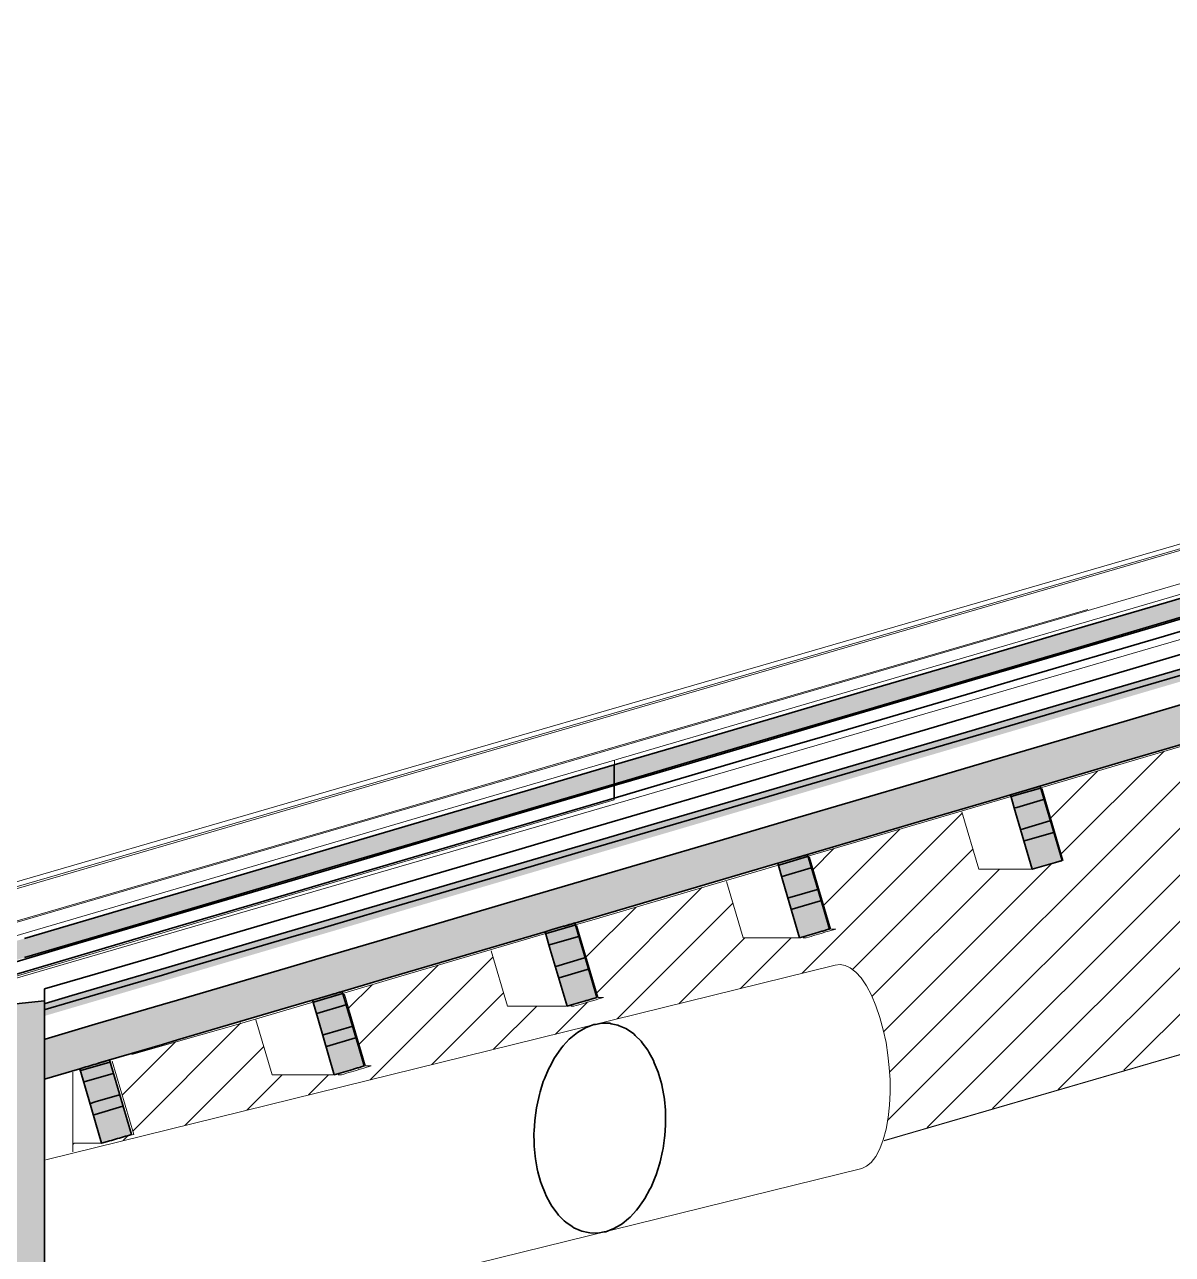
# Model space of a CAD drawing. Header units: millimetres. Extents: x 0 to 153524, y 0 to 59400.
# Drawn here: x 8758 to 10974, y 28755 to 31130 of the extents above; entities that cross this region are included whole.
import ezdxf

# ---------------------------------------------------------------- set-up
doc = ezdxf.new("R2010")
doc.units = ezdxf.units.MM
for name, color, linetype, lineweight in [('01_切断（構造・壁）', 7, 'Continuous', 35), ('05_断熱（仮）', 2, 'Continuous', 9), ('10_見えがかり', 7, 'Continuous', 13), ('12_見えがかり（ガラス）', 5, 'Continuous', 9), ('14_鏡面', 8, 'Continuous', 9)]:
    doc.layers.add(name, color=color, linetype=linetype, lineweight=lineweight)

msp = doc.modelspace()

# ---------------------------------------------------------------- hatches: boundary and pattern name
at = {"layer": '01_切断（構造・壁）'}
for points in [[(9896.7, 29663.4), (9896.7, 29683.9), (9896.7, 29700.4), (10037.6, 29741.9), (10223, 29796.5), (10388.4, 29845.2), (10593, 29905.5), (10758.4, 29954.1), (10963, 30014.4), (11128.5, 30063.1), (11333.1, 30123.4), (11498.5, 30172.1), (11703.1, 30232.4), (11868.6, 30281.1), (12073.2, 30341.4), (12232.1, 30388.1), (12420.6, 30443.7), (12420.6, 30423.2), (12420.6, 30406.7), (12232.1, 30351.1), (12073.2, 30304.4), (11868.6, 30244.1), (11703.1, 30195.4), (11498.5, 30135.1), (11333.1, 30086.4), (11128.5, 30026.1), (10963, 29977.4), (10758.4, 29917.1), (10593, 29868.5), (10388.4, 29808.2), (10223, 29759.5), (10037.6, 29704.9)], [(8057.5, 29143.2), (8057.5, 29158.8), (8146, 29184.9), (8268.8, 29221), (8368.6, 29250.4), (8577.8, 29312), (8758.4, 29365.2), (8967.6, 29426.8), (9148.2, 29480), (9357.5, 29541.6), (9538, 29594.8), (9735.9, 29653), (9896.7, 29700.4), (9896.7, 29683.3), (9896.7, 29663.4), (9735.9, 29616), (9538, 29557.8), (9357.5, 29504.6), (9148.2, 29443), (8967.6, 29389.8), (8758.4, 29328.2), (8577.8, 29275), (8368.6, 29213.4), (8268.8, 29184), (8146, 29147.9), (8057.5, 29121.8)], [(8643.1, 29228.6), (8797.2, 29244.8), (8797.2, 24300), (8566.4, 24300), (8521, 27550), (8521, 27570), (8566.4, 29206)]]:
    msp.add_hatch(color=7, dxfattribs=at).paths.add_polyline_path(points)
at = {"layer": '01_切断（構造・壁）', "true_color": 0xe9dcc4}
for points in [[(10714.7, 29658.3), (10715.8, 29658.6), (10716.5, 29658.8), (10717, 29658.9), (10717.3, 29659), (10717.5, 29659.1), (10717.7, 29659.2), (10717.9, 29659.2), (10718, 29659.2), (10718.1, 29659.3), (10718.2, 29659.3), (10718.3, 29659.3), (10718.4, 29659.4), (10718.5, 29659.4), (10718.6, 29659.4), (10718.7, 29659.5), (10718.8, 29659.5), (10718.9, 29659.5), (10719, 29659.5), (10719.1, 29659.6), (10719.2, 29659.6), (10751.8, 29548.7), (10761.5, 29515.7), (10761.4, 29515.6), (10761.3, 29515.6), (10761.2, 29515.6), (10761.1, 29515.6), (10761, 29515.5), (10760.9, 29515.5), (10760.8, 29515.5), (10760.7, 29515.4), (10760.6, 29515.4), (10760.5, 29515.4), (10760.4, 29515.3), (10760.3, 29515.3), (10760.2, 29515.3), (10760, 29515.2), (10759.9, 29515.2), (10759.6, 29515.1), (10759.3, 29515), (10758.9, 29514.9), (10758.2, 29514.7), (10757.1, 29514.4), (10754.9, 29513.7), (10748.4, 29511.8), (10703.9, 29498.8), (10671.6, 29608.8), (10661.6, 29642.7), (10705.6, 29655.6), (10712.4, 29657.6)], [(10674.3, 29618.4), (10669.2, 29616.9), (10662.7, 29639), (10674.3, 29642.4), (10720.3, 29655.9), (10726.8, 29633.8)], [(10681.3, 29575.5), (10739, 29592.4), (10745.5, 29570.3), (10687.8, 29553.4)], [(10251.8, 29522), (10253.6, 29522.5), (10255.5, 29523.1), (10257.3, 29523.6), (10259.1, 29524.1), (10260.9, 29524.7), (10262.8, 29525.2), (10264.6, 29525.7), (10266.4, 29526.3), (10268.3, 29526.8), (10270.1, 29527.3), (10302.6, 29416.6), (10312.4, 29383.4), (10310.5, 29382.9), (10308.7, 29382.3), (10306.8, 29381.8), (10304.9, 29381.2), (10303.1, 29380.7), (10301.2, 29380.1), (10299.4, 29379.6), (10297.5, 29379.1), (10295.7, 29378.5), (10293.8, 29378), (10292, 29377.4), (10290.1, 29376.9), (10267.9, 29370.4), (10254.7, 29366.5), (10222.5, 29476.3), (10212.4, 29510.4), (10226.2, 29514.5), (10248.2, 29520.9), (10250, 29521.4)], [(10220, 29484.6), (10213.5, 29506.7), (10216.6, 29507.6), (10271.2, 29523.7), (10277.7, 29501.6)], [(10232.2, 29443.2), (10240.3, 29445.6), (10289.8, 29460.2), (10296.3, 29438.1), (10240.3, 29421.6), (10238.7, 29421.1)], [(9859.5, 29250), (9857.7, 29249.5), (9855.8, 29249), (9854, 29248.4), (9852.1, 29247.9), (9850.3, 29247.3), (9848.4, 29246.8), (9846.6, 29246.3), (9844.7, 29245.7), (9842.9, 29245.2), (9841, 29244.6), (9818.8, 29238.1), (9805.6, 29234.2), (9773.4, 29343.8), (9763.3, 29378.2), (9777.2, 29382.2), (9799, 29388.7), (9800.9, 29389.2), (9802.7, 29389.7), (9804.5, 29390.3), (9806.3, 29390.8), (9808.2, 29391.3), (9810, 29391.9), (9811.8, 29392.4), (9813.6, 29392.9), (9815.5, 29393.5), (9817.3, 29394), (9819.1, 29394.5), (9820.9, 29395.1), (9820.9, 29395.1), (9853.4, 29284.5), (9863.2, 29251.1), (9861.4, 29250.6)], [(9778.5, 29354.6), (9770.9, 29352.3), (9764.4, 29374.4), (9822, 29391.4), (9828.5, 29369.3)], [(9783, 29310.9), (9840.7, 29327.9), (9847.1, 29305.8), (9844.8, 29305.1), (9789.5, 29288.8)], [(9351.7, 29256.9), (9353.6, 29257.5), (9355.4, 29258), (9357.2, 29258.5), (9359, 29259.1), (9360.8, 29259.6), (9362.7, 29260.1), (9364.5, 29260.7), (9366.3, 29261.2), (9368.1, 29261.7), (9369.9, 29262.3), (9371.8, 29262.8), (9404.2, 29152.4), (9414.1, 29118.9), (9412.2, 29118.3), (9410.4, 29117.8), (9408.5, 29117.2), (9406.7, 29116.7), (9404.8, 29116.2), (9403, 29115.6), (9401.1, 29115.1), (9399.3, 29114.5), (9397.4, 29114), (9395.6, 29113.5), (9393.7, 29112.9), (9391.9, 29112.4), (9369.7, 29105.9), (9356.4, 29102), (9324.3, 29211.4), (9314.1, 29245.9), (9328.1, 29250), (9349.9, 29256.4)], [(9329.2, 29222.3), (9321.7, 29220.1), (9315.2, 29242.2), (9372.9, 29259.1), (9379.3, 29237)], [(9333.9, 29178.6), (9337.2, 29179.6), (9391.5, 29195.6), (9398, 29173.5), (9340.4, 29156.5)], [(8888.3, 29120.5), (8892.1, 29121.6), (8895.9, 29122.7), (8899.7, 29123.8), (8903.5, 29124.9), (8907.3, 29126), (8911.1, 29127.2), (8914.9, 29128.3), (8918.8, 29129.4), (8922.6, 29130.5), (8948.3, 29043.2), (8964.9, 28986.6), (8961, 28985.5), (8957.2, 28984.3), (8953.3, 28983.2), (8949.5, 28982.1), (8945.6, 28980.9), (8941.8, 28979.8), (8937.9, 28978.7), (8934.1, 28977.6), (8930.3, 28976.4), (8926.5, 28975.3), (8922.6, 28974.2), (8918.8, 28973.1), (8907.2, 28969.7), (8882.4, 29054.2), (8864.9, 29113.6), (8876.9, 29117.1), (8880.7, 29118.2), (8884.5, 29119.4)], [(8896.9, 29095), (8872.5, 29087.8), (8866, 29109.9), (8923.7, 29126.9), (8930.2, 29104.8)], [(8948.8, 29041.3), (8894.8, 29025.4), (8891.2, 29024.3), (8884.7, 29046.4), (8894.8, 29049.4), (8942.3, 29063.4), (8948.3, 29043.2)]]:
    msp.add_hatch(color=8, dxfattribs=at).paths.add_polyline_path(points)
at = {"layer": '05_断熱（仮）', "true_color": 0xf3d98b}
for points in [[(17729.9, 31870.2), (17729.9, 31870.2), (17729.9, 31868.3), (17729.9, 31846.2), (17715.7, 31842), (17540.1, 31790.3), (17510.2, 31781.4), (17143.3, 31673.4), (17113.4, 31664.6), (16746.6, 31556.6), (16716.6, 31547.8), (16349.8, 31439.8), (16319.9, 31430.9), (15953.1, 31322.9), (15923.1, 31314.1), (15556.3, 31206.1), (15526.3, 31197.2), (15159.5, 31089.2), (15129.5, 31080.4), (14762.8, 30972.4), (14732.7, 30963.5), (14366, 30855.6), (14335.9, 30846.7), (13969.2, 30738.7), (13939.1, 30729.8), (13572.5, 30621.9), (13542.4, 30613), (13175.7, 30505), (13145.6, 30496.1), (12778.9, 30388.2), (12741.6, 30377.2), (12420.6, 30282.7), (12420.6, 30282.7), (12155.8, 30204.7), (12072.1, 30180), (11787.7, 30096.2), (11701, 30070.8), (11416.5, 29987), (11329.9, 29961.5), (11045.4, 29877.7), (10958.8, 29852.2), (10674.3, 29768.4), (10587.7, 29742.9), (10303.2, 29659.1), (10216.6, 29633.6), (9968.2, 29560.4), (9896.7, 29539.4), (9896.7, 29557.8), (9896.7, 29563.4), (9968.2, 29584.4), (10216.6, 29657.6), (10303.2, 29683.1), (10587.7, 29766.9), (10674.3, 29792.4), (10958.8, 29876.2), (11045.4, 29901.7), (11329.9, 29985.5), (11416.5, 30011), (11701, 30094.8), (11787.7, 30120.2), (12072.1, 30204), (12155.8, 30228.7), (12420.6, 30306.7), (12420.6, 30306.7), (12741.6, 30401.2), (12778.9, 30412.2), (13145.6, 30520.1), (13175.7, 30529), (13542.4, 30637), (13572.5, 30645.9), (13939.1, 30753.8), (13969.2, 30762.7), (14335.9, 30870.7), (14366, 30879.6), (14732.7, 30987.5), (14762.8, 30996.4), (15129.5, 31104.4), (15159.5, 31113.2), (15526.3, 31221.2), (15556.3, 31230.1), (15923.1, 31338.1), (15953.1, 31346.9), (16319.9, 31454.9), (16349.8, 31463.8), (16716.6, 31571.8), (16746.6, 31580.6), (17113.4, 31688.6), (17143.3, 31697.4), (17510.2, 31805.4), (17540.1, 31814.3), (17715.7, 31866), (17729.2, 31870), (17696.9, 31860.4), (17579.9, 31826), (17579.9, 31834.8), (17579.9, 31853.9), (17588.6, 31856.5), (17729.9, 31898.2)], [(8918.8, 29129.4), (8922.6, 29130.5), (8923.7, 29126.9), (8866, 29109.9), (8865, 29113.6), (8797.2, 29093.7), (8797.2, 29108.6), (8797.2, 29114.3), (8797.2, 29117.7), (8797.2, 29170.7), (8894.8, 29199.4), (9024.4, 29237.5), (9053.7, 29246.2), (9272.2, 29310.5), (9337.2, 29329.6), (9449.3, 29362.7), (9695.2, 29435), (9844.8, 29479.1), (10090.6, 29551.5), (10240.3, 29595.6), (10486.1, 29667.9), (10635.9, 29712.1), (10881.5, 29784.4), (11031.4, 29828.6), (11276.9, 29900.8), (11427, 29945.1), (11672.4, 30017.3), (11822.5, 30061.5), (12067.8, 30133.7), (12218.1, 30178), (12463.2, 30250.2), (12613.6, 30294.5), (12858.7, 30366.6), (13009.1, 30411), (13254.1, 30483.1), (13404.7, 30527.5), (13649.5, 30599.5), (13800.2, 30643.9), (14045, 30716), (14195.8, 30760.4), (14440.4, 30832.4), (14591.3, 30876.9), (14835.8, 30948.8), (14986.9, 30993.4), (15231.2, 31065.3), (15382.4, 31109.9), (15626.7, 31181.7), (15777.9, 31226.3), (16022.1, 31298.2), (16173.5, 31342.8), (16417.5, 31414.6), (16569, 31459.3), (16812.9, 31531.1), (16964.6, 31575.8), (17208.4, 31647.5), (17360.1, 31692.3), (17588.6, 31759.5), (17729.9, 31801.2), (17729.9, 31748.2), (17729.9, 31743.4), (17729.9, 31738.9), (17729.9, 31724.2), (17729.9, 31724.2), (17729.9, 31757.1), (17729.9, 31760.2), (17696.9, 31750.4), (17579.9, 31716), (17579.9, 31684.8), (17579.9, 31679.9), (17440.7, 31639), (17444.3, 31640), (17450.5, 31641.8), (17452.5, 31642.4), (17453.6, 31642.7), (17454.2, 31642.9), (17454.6, 31643), (17454.9, 31643.1), (17455.1, 31643.2), (17455.3, 31643.3), (17455.4, 31643.3), (17455.5, 31643.3), (17455.6, 31643.4), (17455.7, 31643.4), (17455.8, 31643.4), (17455.9, 31643.4), (17456, 31643.5), (17456.1, 31643.5), (17456.2, 31643.5), (17456.3, 31643.5), (17456.4, 31643.6), (17456.5, 31643.6), (17456.6, 31643.6), (17456.7, 31643.7), (17457.7, 31640), (17400.2, 31623.1), (17399.1, 31626.7), (17360.1, 31615.3), (17208.4, 31570.5), (16981.5, 31503.8), (16985, 31504.8), (16986.8, 31505.3), (16988.7, 31505.9), (16990.6, 31506.4), (16992.5, 31507), (16994.3, 31507.5), (16996.2, 31508.1), (16998.1, 31508.6), (17000, 31509.2), (17001.9, 31509.7), (17003.7, 31510.3), (17005.6, 31510.8), (17007.5, 31511.4), (17008.6, 31507.7), (16951, 31490.8), (16949.9, 31494.5), (16812.9, 31454.1), (16569, 31382.3), (16537.5, 31373), (16545.8, 31375.4), (16552.1, 31377.3), (16554.2, 31377.9), (16555.2, 31378.2), (16555.8, 31378.4), (16556.2, 31378.5), (16556.5, 31378.6), (16556.8, 31378.7), (16556.9, 31378.7), (16557.1, 31378.7), (16557.2, 31378.8), (16557.3, 31378.8), (16557.4, 31378.8), (16557.5, 31378.9), (16557.6, 31378.9), (16557.7, 31378.9), (16557.8, 31378.9), (16557.9, 31379), (16558, 31379), (16558.1, 31379), (16558.2, 31379.1), (16558.2, 31379.1), (16558.3, 31379.1), (16559.4, 31375.5), (16501.8, 31358.5), (16500.8, 31362.2), (16417.5, 31337.6), (16173.5, 31265.8), (16099.5, 31244), (16102.9, 31245), (16105, 31245.6), (16106, 31245.9), (16106.6, 31246.1), (16107.1, 31246.2), (16107.4, 31246.3), (16107.6, 31246.4), (16107.8, 31246.4), (16107.9, 31246.5), (16108, 31246.5), (16108.1, 31246.5), (16108.2, 31246.6), (16108.3, 31246.6), (16108.4, 31246.6), (16108.5, 31246.6), (16108.6, 31246.7), (16108.7, 31246.7), (16108.8, 31246.7), (16108.9, 31246.8), (16109, 31246.8), (16109.1, 31246.8), (16109.2, 31246.8), (16110.2, 31243.2), (16052.7, 31226.2), (16051.6, 31229.9), (16022.1, 31221.2), (15777.9, 31149.3), (15660, 31114.6), (15661.1, 31110.9), (15603.5, 31094), (15602.5, 31097.6), (15382.4, 31032.9), (15231.2, 30988.3), (15210.9, 30982.3), (15211.9, 30978.7), (15159.5, 30963.2), (15154.4, 30961.7), (15153.3, 30965.4), (14986.9, 30916.4), (14835.8, 30871.8), (14759.7, 30849.4), (14759.8, 30849.5), (14760.1, 30849.6), (14760.3, 30849.6), (14760.4, 30849.7), (14760.5, 30849.7), (14760.6, 30849.7), (14760.7, 30849.7), (14760.8, 30849.8), (14760.9, 30849.8), (14761, 30849.8), (14761.1, 30849.9), (14761.2, 30849.9), (14761.3, 30849.9), (14761.4, 30849.9), (14761.5, 30850), (14761.6, 30850), (14761.7, 30850), (14762.8, 30846.4), (14732.7, 30837.5), (14705.2, 30829.4), (14704.1, 30833.1), (14591.3, 30799.9), (14440.4, 30755.4), (14300.4, 30714.2), (14301.4, 30714.5), (14303.2, 30715), (14305.1, 30715.6), (14307, 30716.1), (14308.8, 30716.7), (14310.7, 30717.2), (14312.5, 30717.8), (14313.6, 30714.1), (14256, 30697.2), (14254.9, 30700.8), (14195.8, 30683.4), (14045, 30639), (13841.2, 30579), (13850.3, 30581.7), (13856.8, 30583.6), (13859, 30584.2), (13860.1, 30584.5), (13860.8, 30584.7), (13861.2, 30584.9), (13861.5, 30584.9), (13861.5, 30584.9), (13861.7, 30585), (13861.9, 30585.1), (13862.1, 30585.1), (13862.2, 30585.1), (13862.3, 30585.2), (13862.4, 30585.2), (13862.5, 30585.2), (13862.6, 30585.3), (13862.7, 30585.3), (13862.8, 30585.3), (13862.9, 30585.3), (13863, 30585.4), (13863.1, 30585.4), (13863.2, 30585.4), (13863.3, 30585.5), (13863.4, 30585.5), (13864.4, 30581.8), (13806.9, 30564.9), (13805.8, 30568.6), (13800.2, 30566.9), (13649.5, 30522.5), (13404.7, 30450.5), (13389.4, 30446), (13392, 30446.7), (13393.8, 30447.3), (13395.7, 30447.8), (13397.5, 30448.3), (13399.4, 30448.9), (13401.2, 30449.4), (13403.1, 30450), (13405, 30450.5), (13406.8, 30451.1), (13408.7, 30451.6), (13410.5, 30452.1), (13412.4, 30452.7), (13414.2, 30453.2), (13415.3, 30449.6), (13357.7, 30432.6), (13356.6, 30436.3), (13254.1, 30406.1), (13009.1, 30334), (12951.3, 30316.9), (12951.8, 30317.1), (12958.4, 30319), (12960.6, 30319.7), (12961.7, 30320), (12962.4, 30320.2), (12962.8, 30320.3), (12963.2, 30320.4), (12963.4, 30320.5), (12963.6, 30320.5), (12963.7, 30320.6), (12963.8, 30320.6), (12963.9, 30320.6), (12964, 30320.7), (12964.1, 30320.7), (12964.2, 30320.7), (12964.3, 30320.7), (12964.4, 30320.8), (12964.5, 30320.8), (12964.6, 30320.8), (12964.7, 30320.9), (12964.8, 30320.9), (12964.9, 30320.9), (12965, 30321), (12966.1, 30317.3), (12908.5, 30300.3), (12907.5, 30304), (12858.7, 30289.6), (12613.6, 30217.5), (12513.3, 30187.9), (12514, 30188.1), (12515.9, 30188.7), (12517, 30185), (12459.4, 30168.1), (12458.3, 30171.7), (12218.1, 30101), (12067.8, 30056.7), (12066.7, 30056.4), (12067.8, 30052.8), (12010.2, 30035.8), (12009.1, 30039.5), (11822.5, 29984.5), (11672.4, 29940.3), (11617.6, 29924.1), (11618.6, 29920.5), (11561, 29903.5), (11560, 29907.2), (11427, 29868.1), (11276.9, 29823.8), (11160.3, 29789.5), (11161.6, 29789.9), (11163.9, 29790.5), (11165, 29790.9), (11165.7, 29791.1), (11166.1, 29791.2), (11166.5, 29791.3), (11166.7, 29791.4), (11166.9, 29791.4), (11167, 29791.5), (11167.2, 29791.5), (11167.3, 29791.5), (11167.4, 29791.6), (11167.5, 29791.6), (11167.6, 29791.6), (11167.7, 29791.7), (11167.8, 29791.7), (11167.9, 29791.7), (11168, 29791.8), (11168.1, 29791.8), (11168.2, 29791.8), (11168.3, 29791.8), (11168.4, 29791.9), (11169.5, 29788.2), (11111.9, 29771.2), (11110.8, 29774.9), (11031.4, 29751.6), (10881.5, 29707.4), (10700.9, 29654.2), (10705.6, 29655.6), (10712.4, 29657.6), (10714.7, 29658.3), (10715.8, 29658.6), (10716.5, 29658.8), (10717, 29658.9), (10717.3, 29659), (10717.5, 29659.1), (10717.7, 29659.2), (10717.9, 29659.2), (10718, 29659.2), (10718.1, 29659.3), (10718.2, 29659.3), (10718.3, 29659.3), (10718.4, 29659.4), (10718.5, 29659.4), (10718.6, 29659.4), (10718.7, 29659.5), (10718.8, 29659.5), (10718.9, 29659.5), (10719, 29659.5), (10719.1, 29659.6), (10719.2, 29659.6), (10720.3, 29655.9), (10674.3, 29642.4), (10662.7, 29639), (10661.6, 29642.7), (10635.9, 29635.1), (10486.1, 29590.9), (10241.5, 29519), (10248.2, 29520.9), (10250, 29521.4), (10251.8, 29522), (10253.6, 29522.5), (10255.5, 29523.1), (10257.3, 29523.6), (10259.1, 29524.1), (10260.9, 29524.7), (10262.8, 29525.2), (10264.6, 29525.7), (10266.4, 29526.3), (10268.3, 29526.8), (10270.1, 29527.3), (10271.2, 29523.7), (10216.6, 29507.6), (10213.5, 29506.7), (10212.5, 29510.4), (10090.6, 29474.5), (9844.8, 29402.1), (9803.1, 29389.8), (9804.5, 29390.3), (9806.3, 29390.8), (9808.2, 29391.3), (9810, 29391.9), (9811.8, 29392.4), (9813.6, 29392.9), (9815.5, 29393.5), (9817.3, 29394), (9819.1, 29394.5), (9820.9, 29395.1), (9820.9, 29395.1), (9822, 29391.4), (9764.4, 29374.4), (9763.3, 29378.1), (9695.2, 29358), (9449.3, 29285.7), (9365.2, 29260.9), (9366.3, 29261.2), (9368.1, 29261.7), (9369.9, 29262.3), (9371.8, 29262.8), (9372.9, 29259.1), (9315.2, 29242.2), (9314.1, 29245.8), (9272.2, 29233.5), (9053.7, 29169.2), (9024.4, 29160.5), (8900.5, 29124.1), (8903.5, 29124.9), (8907.3, 29126), (8911.1, 29127.2), (8914.9, 29128.3)], [(10681.3, 29575.5), (10671.6, 29608.8), (10669.2, 29616.9), (10674.3, 29618.4), (10726.8, 29633.8), (10739, 29592.4)], [(9042.7, 29311.9), (9209.2, 29361), (9402, 29417.7), (9568.5, 29466.8), (9750, 29520.2), (9896.7, 29563.4), (9896.7, 29552.3), (9896.7, 29539.4), (9750, 29496.2), (9568.5, 29442.8), (9402, 29393.7), (9209.2, 29337), (9042.7, 29287.9), (8849.8, 29231.1), (8797.2, 29215.6), (8797.2, 29239.6), (8849.8, 29255.1)], [(10240.3, 29445.6), (10232.2, 29443.2), (10222.5, 29476.3), (10220, 29484.6), (10277.7, 29501.6), (10289.8, 29460.2)], [(9783, 29310.9), (9773.4, 29343.8), (9770.9, 29352.3), (9828.5, 29369.3), (9840.7, 29327.9)], [(9337.2, 29179.6), (9333.9, 29178.6), (9324.3, 29211.4), (9321.7, 29220.1), (9379.3, 29237), (9391.5, 29195.6)], [(8894.8, 29049.4), (8884.7, 29046.4), (8882.4, 29054.2), (8872.5, 29087.8), (8930.2, 29104.8), (8942.3, 29063.4)]]:
    msp.add_hatch(color=8, dxfattribs=at).paths.add_polyline_path(points)
at = {"layer": '14_鏡面', "true_color": 0xdce5ee}
h = msp.add_hatch(dxfattribs=at)
h.set_pattern_fill('ANSI31', scale=20)
h.paths.add_polyline_path([(17763.6, 31112.3), (16215.1, 30661.9), (15516.1, 30458.7), (15516.1, 31038), (15486.1, 31038), (15486.1, 30449.9), (14666.6, 30211.6), (13118.2, 29761.3), (11569.7, 29310.9), (10415.6, 28975.3), (10425.7, 29019.2), (10429.4, 29067.5), (10427.8, 29115.7), (10421.5, 29164), (10409.8, 29212.6), (10393.3, 29255.9), (10383.6, 29274), (10373.4, 29288.9), (10362.9, 29300.4), (10352.5, 29308.5), (10342.4, 29313.3), (10332.8, 29314.9), (10323.4, 29313.6), (8851.6, 28950.9), (8851.6, 28969.7), (8911.6, 28969.7), (8969.1, 28986.6), (8927, 29130.3), (9204.5, 29210.2), (9236.2, 29102), (9370.2, 29102), (9427.8, 29118.9), (9416.6, 29118.9), (9375.3, 29259.8), (9658.9, 29343.5), (9690.9, 29234.2), (9818.6, 29234.2), (9876.3, 29251.1), (9865.6, 29251.1), (9824.3, 29392.2), (10113.2, 29477.4), (10145.7, 29366.5), (10267.1, 29366.5), (10324.8, 29383.4), (10314.7, 29383.4), (10273.3, 29524.6), (10567.5, 29611.4), (10600.5, 29498.8), (10706.1, 29498.8), (10763.7, 29515.7), (10722.3, 29657.1), (11021.8, 29745.4), (11055.3, 29631.1), (11155.1, 29631.1), (11212.7, 29647.9), (11171.3, 29789.5), (11476.1, 29879.4), (11510, 29763.3), (11612.7, 29763.3), (11670.3, 29780.2), (11661.7, 29780.2), (11620.2, 29921.9), (11930.3, 30013.3), (11964.8, 29895.6), (12061.2, 29895.6), (12118.8, 29912.5), (12110.8, 29912.5), (12069.2, 30054.2), (12384.6, 30147.3), (12419.6, 30027.9), (12509.7, 30027.9), (12567.3, 30044.7), (12559.8, 30044.7), (12518.2, 30186.7), (12838.9, 30281.3), (12874.4, 30160.1), (12951.2, 30160.1), (13008.8, 30177), (12967.2, 30319.1), (13293.1, 30415.2), (13329.1, 30292.4), (13400.2, 30292.4), (13457.8, 30309.3), (13416.2, 30451.5), (13747.4, 30549.2), (13783.9, 30424.7), (13849.3, 30424.7), (13906.9, 30441.5), (13865.2, 30583.9), (14201.7, 30683.2), (14238.6, 30556.9), (14303.7, 30556.9), (14361.3, 30573.8), (14355.9, 30573.8), (14314.2, 30716.3), (14655.9, 30817.1), (14693.4, 30689.2), (14747.4, 30689.2), (14805, 30706.1), (14763.2, 30848.8), (15110.2, 30951.1), (15148.2, 30821.5), (15200.8, 30821.5), (15258.4, 30838.4), (15254, 30838.4), (15212.2, 30981.1), (15564.5, 31085.1), (15602.9, 30953.8), (15649.3, 30953.8), (15706.9, 30970.6), (15703, 30970.6), (15661.2, 31113.5), (16018.7, 31219), (16057.7, 31086), (16094.5, 31086), (16152.1, 31102.9), (16110.2, 31246), (16473, 31353), (16512.4, 31218.3), (16543.5, 31218.3), (16601.1, 31235.2), (16559.2, 31378.4), (16927.2, 31486.9), (16967.2, 31350.6), (16994.9, 31350.6), (17052.5, 31367.4), (17050.2, 31367.4), (17008.2, 31510.8), (17381.5, 31620.9), (17421.9, 31482.8), (17443.4, 31482.8), (17501, 31499.7), (17499.2, 31499.7), (17457.2, 31643.2), (17729.9, 31723.6), (17730.6, 31725.6), (17730.6, 31723.4), (17763.6, 31733)])

# ---------------------------------------------------------------- linework, layer by layer
at = {"layer": '01_切断（構造・壁）'}
for points in [[(10303.2, 29780.1), (10587.7, 29863.9), (10674.3, 29889.4), (10958.8, 29973.2), (11045.4, 29998.7), (11329.9, 30082.5), (11416.5, 30108), (11701, 30191.8), (11787.7, 30217.2), (12072.1, 30301), (12155.8, 30325.7), (12420.6, 30403.7), (12420.6, 30403.7), (12741.6, 30498.2), (12778.9, 30509.2), (13145.6, 30617.1), (13175.7, 30626), (13542.4, 30734), (13572.5, 30742.9), (13939.1, 30850.8), (13969.2, 30859.7), (14335.9, 30967.7), (14366, 30976.6), (14732.7, 31084.5)], [(10303.2, 29683.1), (10587.7, 29766.9), (10674.3, 29792.4), (10958.8, 29876.2), (11045.4, 29901.7), (11329.9, 29985.5), (11416.5, 30011), (11701, 30094.8), (11787.7, 30120.2), (12072.1, 30204), (12155.8, 30228.7), (12420.6, 30306.7), (12420.6, 30306.7), (12741.6, 30401.2), (12778.9, 30412.2), (13145.6, 30520.1), (13175.7, 30529), (13542.4, 30637), (13572.5, 30645.9), (13939.1, 30753.8), (13969.2, 30762.7), (14335.9, 30870.7), (14366, 30879.6), (14732.7, 30987.5)], [(9896.7, 29663.4), (9896.7, 29683.9), (9896.7, 29700.4), (10037.6, 29741.9), (10223, 29796.5), (10388.4, 29845.2), (10593, 29905.5), (10758.4, 29954.1), (10963, 30014.4), (11128.5, 30063.1)], [(11128.5, 30026.1), (10963, 29977.4), (10758.4, 29917.1), (10593, 29868.5), (10388.4, 29808.2), (10223, 29759.5), (10037.6, 29704.9), (9896.7, 29663.4)], [(11045.4, 29974.7), (10958.8, 29949.2), (10674.3, 29865.4), (10587.7, 29839.9), (10303.2, 29756.1), (10216.6, 29730.6), (9968.2, 29657.4), (9896.7, 29636.4), (9896.7, 29654.8), (9896.7, 29660.4), (9968.2, 29681.4), (10216.6, 29754.6), (10303.2, 29780.1)], [(8907.3, 29126), (8911.1, 29127.2), (8914.9, 29128.3), (8918.8, 29129.4), (8922.6, 29130.5), (8948.3, 29043.2), (8964.9, 28986.6), (8961, 28985.5), (8957.2, 28984.3), (8953.3, 28983.2), (8949.5, 28982.1), (8945.6, 28980.9), (8941.8, 28979.8), (8937.9, 28978.7), (8934.1, 28977.6), (8930.3, 28976.4), (8926.5, 28975.3), (8922.6, 28974.2), (8918.8, 28973.1), (8907.2, 28969.7), (8882.4, 29054.2), (8865, 29113.6), (8797.2, 29093.7), (8797.2, 29108.6), (8797.2, 29117.7), (8797.2, 29211.3), (8797.2, 29267.7), (8894.8, 29296.4), (9024.4, 29334.5), (9053.7, 29343.2), (9272.2, 29407.5), (9337.2, 29426.6), (9449.3, 29459.7), (9695.2, 29532), (9844.8, 29576.1), (10090.6, 29648.5), (10240.3, 29692.6), (10486.1, 29764.9), (10635.9, 29809.1), (10881.5, 29881.4), (11031.4, 29925.6)], [(8798.2, 29227.9), (8894.8, 29256.4), (9024.4, 29294.5), (9053.7, 29303.2), (9272.2, 29367.5), (9337.2, 29386.6), (9449.3, 29419.7), (9695.2, 29492), (9844.8, 29536.1), (10090.6, 29608.5), (10240.3, 29652.6), (10486.1, 29724.9), (10635.9, 29769.1), (10881.5, 29841.4), (11031.4, 29885.6)], [(8798.2, 29170.9), (8894.8, 29199.4), (9024.4, 29237.5), (9053.7, 29246.2), (9272.2, 29310.5), (9337.2, 29329.6), (9449.3, 29362.7), (9695.2, 29435), (9844.8, 29479.1), (10090.6, 29551.5), (10240.3, 29595.6), (10486.1, 29667.9), (10635.9, 29712.1), (10881.5, 29784.4), (11031.4, 29828.6)], [(11031.4, 29751.6), (10881.5, 29707.4), (10700.9, 29654.2), (10705.6, 29655.6), (10712.4, 29657.6), (10714.7, 29658.3), (10715.8, 29658.6), (10716.5, 29658.8), (10717, 29658.9), (10717.3, 29659), (10717.5, 29659.1), (10717.7, 29659.2), (10717.9, 29659.2), (10718, 29659.2), (10718.1, 29659.3), (10718.2, 29659.3), (10718.3, 29659.3), (10718.4, 29659.4), (10718.5, 29659.4), (10718.6, 29659.4), (10718.7, 29659.5), (10718.8, 29659.5), (10718.9, 29659.5), (10719, 29659.5), (10719.1, 29659.6), (10719.2, 29659.6), (10751.8, 29548.7), (10761.5, 29515.7), (10761.4, 29515.6), (10761.3, 29515.6), (10761.2, 29515.6), (10761.1, 29515.6), (10761, 29515.5), (10760.9, 29515.5), (10760.8, 29515.5), (10760.7, 29515.4), (10760.6, 29515.4), (10760.5, 29515.4), (10760.4, 29515.3), (10760.3, 29515.3), (10760.2, 29515.3), (10760, 29515.2), (10759.9, 29515.2), (10759.6, 29515.1), (10759.3, 29515), (10758.9, 29514.9), (10758.2, 29514.7), (10757.1, 29514.4), (10754.9, 29513.7), (10748.4, 29511.8), (10703.9, 29498.8), (10671.6, 29608.8), (10661.6, 29642.7), (10635.9, 29635.1), (10486.1, 29590.9), (10241.5, 29519), (10248.2, 29520.9), (10250, 29521.4), (10251.8, 29522), (10253.6, 29522.5), (10255.5, 29523.1), (10257.3, 29523.6), (10259.1, 29524.1), (10260.9, 29524.7), (10262.8, 29525.2), (10264.6, 29525.7), (10266.4, 29526.3), (10268.3, 29526.8), (10270.1, 29527.3), (10302.6, 29416.6), (10312.4, 29383.4), (10310.5, 29382.9), (10308.7, 29382.3), (10306.8, 29381.8), (10304.9, 29381.2), (10303.1, 29380.7), (10301.2, 29380.1), (10299.4, 29379.6), (10297.5, 29379.1), (10295.7, 29378.5), (10293.8, 29378), (10292, 29377.4), (10290.1, 29376.9), (10267.9, 29370.4), (10254.7, 29366.5), (10222.5, 29476.3), (10212.5, 29510.4), (10090.6, 29474.5), (9844.8, 29402.1), (9803.1, 29389.8), (9804.5, 29390.3), (9806.3, 29390.8), (9808.2, 29391.3), (9810, 29391.9), (9811.8, 29392.4), (9813.6, 29392.9), (9815.5, 29393.5), (9817.3, 29394), (9819.1, 29394.5), (9820.9, 29395.1), (9820.9, 29395.1), (9853.4, 29284.5), (9863.2, 29251.1), (9861.4, 29250.6), (9859.5, 29250), (9857.7, 29249.5), (9855.8, 29249), (9854, 29248.4), (9852.1, 29247.9), (9850.3, 29247.3), (9848.4, 29246.8), (9846.6, 29246.3), (9844.7, 29245.7), (9842.9, 29245.2), (9841, 29244.6), (9818.8, 29238.1), (9805.6, 29234.2), (9773.4, 29343.8), (9763.3, 29378.1), (9695.2, 29358), (9449.3, 29285.7), (9365.2, 29260.9), (9366.3, 29261.2), (9368.1, 29261.7), (9369.9, 29262.3), (9371.8, 29262.8), (9404.2, 29152.4), (9414.1, 29118.9), (9412.2, 29118.3), (9410.4, 29117.8), (9408.5, 29117.2), (9406.7, 29116.7), (9404.8, 29116.2), (9403, 29115.6), (9401.1, 29115.1), (9399.3, 29114.5), (9397.4, 29114), (9395.6, 29113.5), (9393.7, 29112.9), (9391.9, 29112.4), (9369.7, 29105.9), (9356.4, 29102), (9324.3, 29211.4), (9314.1, 29245.8), (9272.2, 29233.5), (9053.7, 29169.2), (9024.4, 29160.5), (8900.5, 29124.1), (8903.5, 29124.9), (8907.3, 29126)], [(8758.4, 29365.2), (8967.6, 29426.8), (9148.2, 29480), (9357.5, 29541.6), (9538, 29594.8), (9735.9, 29653), (9896.7, 29700.4), (9896.7, 29683.3), (9896.7, 29663.4), (9735.9, 29616), (9538, 29557.8), (9357.5, 29504.6), (9148.2, 29443), (8967.6, 29389.8), (8758.4, 29328.2)], [(9896.7, 29563), (9896.7, 29563.4), (9968.2, 29584.4), (10216.6, 29657.6), (10303.2, 29683.1)], [(8683.3, 29303), (8849.8, 29352.1), (9042.7, 29408.9), (9209.2, 29458), (9402, 29514.7), (9568.5, 29563.8), (9750, 29617.2), (9896.7, 29660.4), (9896.7, 29649.3), (9896.7, 29636.4), (9750, 29593.2), (9568.5, 29539.8), (9402, 29490.7), (9209.2, 29434), (9042.7, 29384.9), (8849.8, 29328.1), (8683.3, 29279)], [(10714.7, 29658.3), (10715.8, 29658.6), (10716.5, 29658.8), (10717, 29658.9), (10717.3, 29659), (10717.5, 29659.1), (10717.7, 29659.2), (10717.9, 29659.2), (10718, 29659.2), (10718.1, 29659.3), (10718.2, 29659.3), (10718.3, 29659.3), (10718.4, 29659.4), (10718.5, 29659.4), (10718.6, 29659.4), (10718.7, 29659.5), (10718.8, 29659.5), (10718.9, 29659.5), (10719, 29659.5), (10719.1, 29659.6), (10719.2, 29659.6), (10751.8, 29548.7), (10761.5, 29515.7), (10761.4, 29515.6), (10761.3, 29515.6), (10761.2, 29515.6), (10761.1, 29515.6), (10761, 29515.5), (10760.9, 29515.5), (10760.8, 29515.5), (10760.7, 29515.4), (10760.6, 29515.4), (10760.5, 29515.4), (10760.4, 29515.3), (10760.3, 29515.3), (10760.2, 29515.3), (10760, 29515.2), (10759.9, 29515.2), (10759.6, 29515.1), (10759.3, 29515), (10758.9, 29514.9), (10758.2, 29514.7), (10757.1, 29514.4), (10754.9, 29513.7), (10748.4, 29511.8), (10703.9, 29498.8), (10671.6, 29608.8), (10661.6, 29642.7), (10705.6, 29655.6), (10712.4, 29657.6), (10714.7, 29658.3)], [(10663.7, 29639.3), (10674.3, 29642.4), (10719.4, 29655.7)], [(10670.2, 29617.2), (10674.3, 29618.4), (10725.8, 29633.6)], [(10682.3, 29575.8), (10738, 29592.1)], [(8798.2, 29239.9), (8849.8, 29255.1), (9042.7, 29311.9), (9209.2, 29361), (9402, 29417.7), (9568.5, 29466.8), (9750, 29520.2), (9896.7, 29563.4), (9896.7, 29563)], [(10688.8, 29553.7), (10744.5, 29570.1)], [(10251.8, 29522), (10253.6, 29522.5), (10255.5, 29523.1), (10257.3, 29523.6), (10259.1, 29524.1), (10260.9, 29524.7), (10262.8, 29525.2), (10264.6, 29525.7), (10266.4, 29526.3), (10268.3, 29526.8), (10270.1, 29527.3), (10302.6, 29416.6), (10312.4, 29383.4), (10310.5, 29382.9), (10308.7, 29382.3), (10306.8, 29381.8), (10304.9, 29381.2), (10303.1, 29380.7), (10301.2, 29380.1), (10299.4, 29379.6), (10297.5, 29379.1), (10295.7, 29378.5), (10293.8, 29378), (10292, 29377.4), (10290.1, 29376.9), (10267.9, 29370.4), (10254.7, 29366.5), (10222.5, 29476.3), (10212.4, 29510.4), (10226.2, 29514.5), (10248.2, 29520.9), (10250, 29521.4), (10251.8, 29522)], [(10214.5, 29507), (10216.6, 29507.6), (10270.2, 29523.4)], [(10221, 29484.9), (10276.7, 29501.3)], [(10233.1, 29443.5), (10240.3, 29445.6), (10288.9, 29459.9)], [(10239.6, 29421.4), (10240.3, 29421.6), (10295.3, 29437.8)], [(9859.5, 29250), (9857.7, 29249.5), (9855.8, 29249), (9854, 29248.4), (9852.1, 29247.9), (9850.3, 29247.3), (9848.4, 29246.8), (9846.6, 29246.3), (9844.7, 29245.7), (9842.9, 29245.2), (9841, 29244.6), (9818.8, 29238.1), (9805.6, 29234.2), (9773.4, 29343.8), (9763.3, 29378.2), (9777.2, 29382.2), (9799, 29388.7), (9800.9, 29389.2), (9802.7, 29389.7), (9804.5, 29390.3), (9806.3, 29390.8), (9808.2, 29391.3), (9810, 29391.9), (9811.8, 29392.4), (9813.6, 29392.9), (9815.5, 29393.5), (9817.3, 29394), (9819.1, 29394.5), (9820.9, 29395.1), (9820.9, 29395.1), (9853.4, 29284.5), (9863.2, 29251.1), (9861.4, 29250.6), (9859.5, 29250)], [(9765.3, 29374.7), (9821, 29391.1)], [(9771.8, 29352.6), (9827.5, 29369)], [(9784, 29311.2), (9839.7, 29327.6)], [(9790.5, 29289.1), (9844.8, 29305.1), (9846.2, 29305.5)], [(8643.1, 29228.6), (8797.2, 29244.8), (8797.2, 24300), (8566.4, 24300), (8521, 27550), (8521, 27570), (8566.4, 29206), (8643.1, 29228.6)], [(9351.7, 29256.9), (9353.6, 29257.5), (9355.4, 29258), (9357.2, 29258.5), (9359, 29259.1), (9360.8, 29259.6), (9362.7, 29260.1), (9364.5, 29260.7), (9366.3, 29261.2), (9368.1, 29261.7), (9369.9, 29262.3), (9371.8, 29262.8), (9404.2, 29152.4), (9414.1, 29118.9), (9412.2, 29118.3), (9410.4, 29117.8), (9408.5, 29117.2), (9406.7, 29116.7), (9404.8, 29116.2), (9403, 29115.6), (9401.1, 29115.1), (9399.3, 29114.5), (9397.4, 29114), (9395.6, 29113.5), (9393.7, 29112.9), (9391.9, 29112.4), (9369.7, 29105.9), (9356.4, 29102), (9324.3, 29211.4), (9314.1, 29245.9), (9328.1, 29250), (9349.9, 29256.4), (9351.7, 29256.9)], [(9316.2, 29242.4), (9371.9, 29258.8)], [(9322.7, 29220.3), (9378.4, 29236.7)], [(9334.8, 29178.9), (9337.2, 29179.6), (9390.5, 29195.3)], [(9825.7, 29183.4), (9828.9, 29185.3), (9841.6, 29192.8), (9844.8, 29194), (9857.4, 29198.8), (9860.4, 29199.3), (9872.7, 29201.5), (9875.7, 29201.4), (9888, 29201.3), (9891, 29200.6), (9903.6, 29197.9), (9906.6, 29196.6), (9919.2, 29191.1), (9922.1, 29189.1), (9934.4, 29180.7), (9937, 29178.1), (9948.6, 29166.7), (9951, 29163.6), (9961.5, 29149.5), (9963.5, 29145.8), (9972.6, 29129.4), (9974.2, 29125.3), (9981.6, 29107), (9982.9, 29102.7), (9988.5, 29083.1)], [(9341.3, 29156.8), (9397, 29173.3)], [(9956.1, 28862.9), (9953.5, 28859.1), (9942.6, 28843.5), (9939.6, 28840.3), (9927.8, 28827.2), (9924.6, 28824.6), (9912.2, 28814.3), (9908.9, 28812.3), (9896.3, 28804.9), (9893, 28803.6), (9880.4, 28798.9), (9877.2, 28798.4), (9865.1, 28796.2), (9861.9, 28796.3), (9849.9, 28796.4), (9846.5, 28797.1), (9834.2, 28799.8), (9830.8, 28801.3), (9818.6, 28806.6), (9815.3, 28808.9), (9803.5, 28817), (9800.3, 28820.1), (9789.2, 28830.9), (9786.4, 28834.8), (9776.4, 28848.2), (9773.9, 28852.7), (9765.3, 28868.3), (9763.2, 28873.3), (9756.2, 28890.7), (9754.7, 28896), (9749.4, 28914.6), (9748.3, 28920.1), (9744.7, 28939.3), (9744.2, 28944.9), (9742.3, 28964.1), (9742.2, 28969.6), (9741.8, 28988.4), (9742.1, 28993.9), (9743.2, 29012.9), (9744, 29018.5), (9746.6, 29038.2), (9747.8, 29043.8), (9752.2, 29063.7), (9753.9, 29069.2), (9759.9, 29088.8), (9762.1, 29094), (9769.9, 29112.8), (9772.4, 29117.5), (9781.7, 29134.8), (9784.6, 29138.9), (9795.3, 29154.2), (9798.4, 29157.6), (9810.1, 29170.5), (9813.3, 29173.2), (9825.7, 29183.4)], [(8888.3, 29120.5), (8892.1, 29121.6), (8895.9, 29122.7), (8899.7, 29123.8), (8903.5, 29124.9), (8907.3, 29126), (8911.1, 29127.2), (8914.9, 29128.3), (8918.8, 29129.4), (8922.6, 29130.5), (8948.3, 29043.2), (8964.9, 28986.6), (8961, 28985.5), (8957.2, 28984.3), (8953.3, 28983.2), (8949.5, 28982.1), (8945.6, 28980.9), (8941.8, 28979.8), (8937.9, 28978.7), (8934.1, 28977.6), (8930.3, 28976.4), (8926.5, 28975.3), (8922.6, 28974.2), (8918.8, 28973.1), (8907.2, 28969.7), (8882.4, 29054.2), (8864.9, 29113.6), (8876.9, 29117.1), (8880.7, 29118.2), (8884.5, 29119.4), (8888.3, 29120.5)], [(8867, 29110.2), (8922.7, 29126.6)], [(8873.5, 29088.1), (8929.2, 29104.5)], [(9988.5, 29083.1), (9989.3, 29078.6)], [(9989.3, 29078.6), (9993.1, 29058.4), (9993.6, 29053.9), (9995.6, 29033.6)], [(8885.7, 29046.7), (8894.8, 29049.4), (8941.4, 29063.1)], [(8892.1, 29024.6), (8894.8, 29025.4), (8947.9, 29041)], [(9995.6, 29033.6), (9995.6, 29029.1), (9996, 29009.3), (9995.8, 29004.8), (9994.6, 28984.8), (9994, 28980.1), (9991.3, 28959.5), (9990.2, 28954.7), (9985.7, 28933.9), (9984.2, 28929.2), (9977.9, 28908.8), (9976, 28904.3), (9968, 28884.9), (9965.7, 28880.7), (9956.1, 28862.9)]]:
    msp.add_lwpolyline(points, dxfattribs=at)
at = {"layer": '10_見えがかり'}
for points in [[(7782.4, 29122), (7766.2, 29177.6), (8598, 29419.4), (9429.7, 29661.2), (11093.1, 30144.9), (11924.8, 30386.7), (12756.5, 30628.5), (13588.2, 30870.4), (14419.9, 31112.2), (15251.6, 31354), (16083.4, 31595.8), (16915.1, 31837.7), (17746.8, 32079.5), (17763.2, 32023.1)], [(8225.4, 29138.3), (8529.5, 29226.7), (8930, 29343.2), (9330.5, 29459.7), (9731, 29576.1), (10131.5, 29692.6), (10531.9, 29809.1), (10932.4, 29925.6), (11332.9, 30042.1), (11733.4, 30158.5), (12133.9, 30275), (12534.3, 30391.5), (12934.8, 30508), (13335.3, 30624.5), (13735.8, 30740.9), (14136.2, 30857.4), (14536.7, 30973.9), (14937.2, 31090.4)], [(7759, 29179.8), (8584.2, 29419.4), (9417.4, 29661.3), (10250.6, 29903.2), (11083.8, 30145.1), (11917, 30387), (12750.2, 30628.9), (12995, 30700)], [(7284.8, 28975.3), (7446.4, 29022.3), (7516.1, 29042.5), (7516.1, 29039.7), (7839, 29133.6), (8221.6, 29244.9), (8604.3, 29356.3), (8987, 29467.6), (9369.6, 29578.9), (9752.3, 29690.3), (10134.9, 29801.6), (10517.6, 29913), (10900.2, 30024.3), (11282.9, 30135.6), (11665.5, 30247), (12048.2, 30358.3), (12427.9, 30468.8)], [(15484.1, 30448.4), (10417.6, 28974.4)], [(10417.8, 28974.8), (15484.1, 30448.7)], [(10564.7, 29905.5), (10936, 30014.4), (11307.2, 30123.4), (11678.5, 30232.4), (12049.8, 30341.4), (12421.1, 30450.3), (12421.1, 30445.9)], [(7883.6, 29149.4), (8262.6, 29259.6), (8641.7, 29369.8), (9020.7, 29479.9), (9399.8, 29590.1), (9778.8, 29700.3), (10157.9, 29810.5), (10536.9, 29920.7), (10811.2, 30000.5)], [(9899.2, 29710.2), (10193.4, 29796.5), (10564.7, 29905.5)], [(11109.8, 29771.3), (11042.8, 29751.6), (10722.1, 29657)], [(7550.6, 28983.9), (7550.6, 29020.9), (7941.7, 29135.6), (8332.8, 29250.4), (9115, 29480), (9506.1, 29594.8), (9897.3, 29709.6), (9897.3, 29702.7)], [(10722.8, 29655.1), (10763.7, 29515.7), (10763.5, 29515.6)], [(9896.6, 29634.3), (9896.5, 29633.1), (9580.1, 29539.8), (9221.2, 29434), (8862.3, 29328.1), (8503.5, 29222.3), (8144.6, 29116.5), (8001.1, 29075.4), (7958.7, 29063.6)], [(10660.7, 29638.9), (10647.8, 29635.1), (10273, 29524.6)], [(10629.3, 29498.8), (10619.7, 29498.8), (10600.5, 29498.8), (10568.1, 29609.5)], [(10211.5, 29506.4), (9857.9, 29402.1), (9823.9, 29392.1)], [(10273.9, 29522.7), (10314.7, 29383.4), (10324.8, 29383.4), (10310.4, 29379.2), (10305.6, 29377.8), (10296, 29375), (10291.2, 29373.5), (10286.4, 29372.1), (10281.6, 29370.7), (10276.8, 29369.3), (10272, 29367.9), (10267.1, 29366.5), (10261.8, 29366.5)], [(10701.8, 29498.8), (10658.1, 29498.8), (10648.5, 29498.8), (10638.9, 29498.8), (10629.3, 29498.8)], [(10145.7, 29366.5), (10113.8, 29475.5)], [(9824.9, 29390.3), (9865.6, 29251.1), (9876.3, 29251.1), (9871.5, 29249.7), (9866.7, 29248.3), (9861.9, 29246.9), (9857.1, 29245.5), (9852.3, 29244.1), (9847.5, 29242.7), (9842.7, 29241.3), (9837.9, 29239.9), (9833.1, 29238.5), (9828.3, 29237.1), (9823.5, 29235.7), (9818.6, 29234.2), (9812.7, 29234.2)], [(9762.4, 29374), (9463, 29285.7), (9374.8, 29259.7)], [(10252.6, 29366.5), (10246.9, 29366.5), (10236.8, 29366.5), (10226.7, 29366.5), (10216.6, 29366.5), (10145.7, 29366.5)], [(9803.5, 29234.2), (9797.4, 29234.2), (9786.7, 29234.2), (9733.5, 29234.2), (9722.9, 29234.2), (9712.2, 29234.2), (9701.6, 29234.2), (9690.9, 29234.2), (9659.5, 29341.5)], [(8799.2, 28937.9), (10323.4, 29313.6), (10332.8, 29314.9), (10342.4, 29313.3), (10352.5, 29308.5), (10362.9, 29300.4), (10373.4, 29288.9), (10383.6, 29274), (10393.3, 29255.9), (10402.1, 29235.3), (10409.8, 29212.6), (10416.3, 29188.6), (10421.5, 29164), (10425.3, 29139.5), (10427.8, 29115.7), (10429.2, 29091.9), (10429.4, 29067.5), (10428.3, 29043), (10425.7, 29019.2), (10421.7, 28996.7), (10416.2, 28976.3), (10409.5, 28958.6), (10401.7, 28944), (10393.1, 28932.8), (10384, 28925.1), (10374.6, 28920.7), (8799.2, 28532.4)], [(9313.3, 29241.5), (9167.1, 29198.4), (9064.4, 29169.2), (9003.9, 29152), (8965.8, 29141.2)], [(9375.9, 29257.9), (9416.6, 29118.9), (9427.8, 29118.9), (9413.4, 29114.6), (9408.6, 29113.2), (9403.8, 29111.8), (9399, 29110.4), (9394.2, 29109), (9389.4, 29107.6), (9384.6, 29106.2), (9379.8, 29104.8), (9375, 29103.4), (9370.2, 29102), (9363.5, 29102)], [(9354.3, 29102), (9236.2, 29102), (9205, 29208.3)], [(8927.6, 29128.3), (8969.1, 28986.6), (8966.8, 28985.9)], [(8851.6, 29106.8), (8851.6, 28952.9)], [(8905.1, 28969.7), (8853.6, 28969.7)]]:
    msp.add_lwpolyline(points, dxfattribs=at)
at = {"layer": '12_見えがかり（ガラス）'}
msp.add_lwpolyline([(7720.3, 29163.2), (7718.7, 29162.9), (7710.8, 29161.8), (7709.2, 29161.6), (7707.6, 29161.3), (7704.3, 29172.9), (8542.5, 29416.4), (9380.7, 29659.9), (10218.9, 29903.5), (11057.1, 30147), (11895.3, 30390.5), (12733.5, 30634.1), (13571.8, 30877.6), (14410, 31121.1), (16086.4, 31608.2)], dxfattribs=at)

doc.saveas('drawing.dxf')
